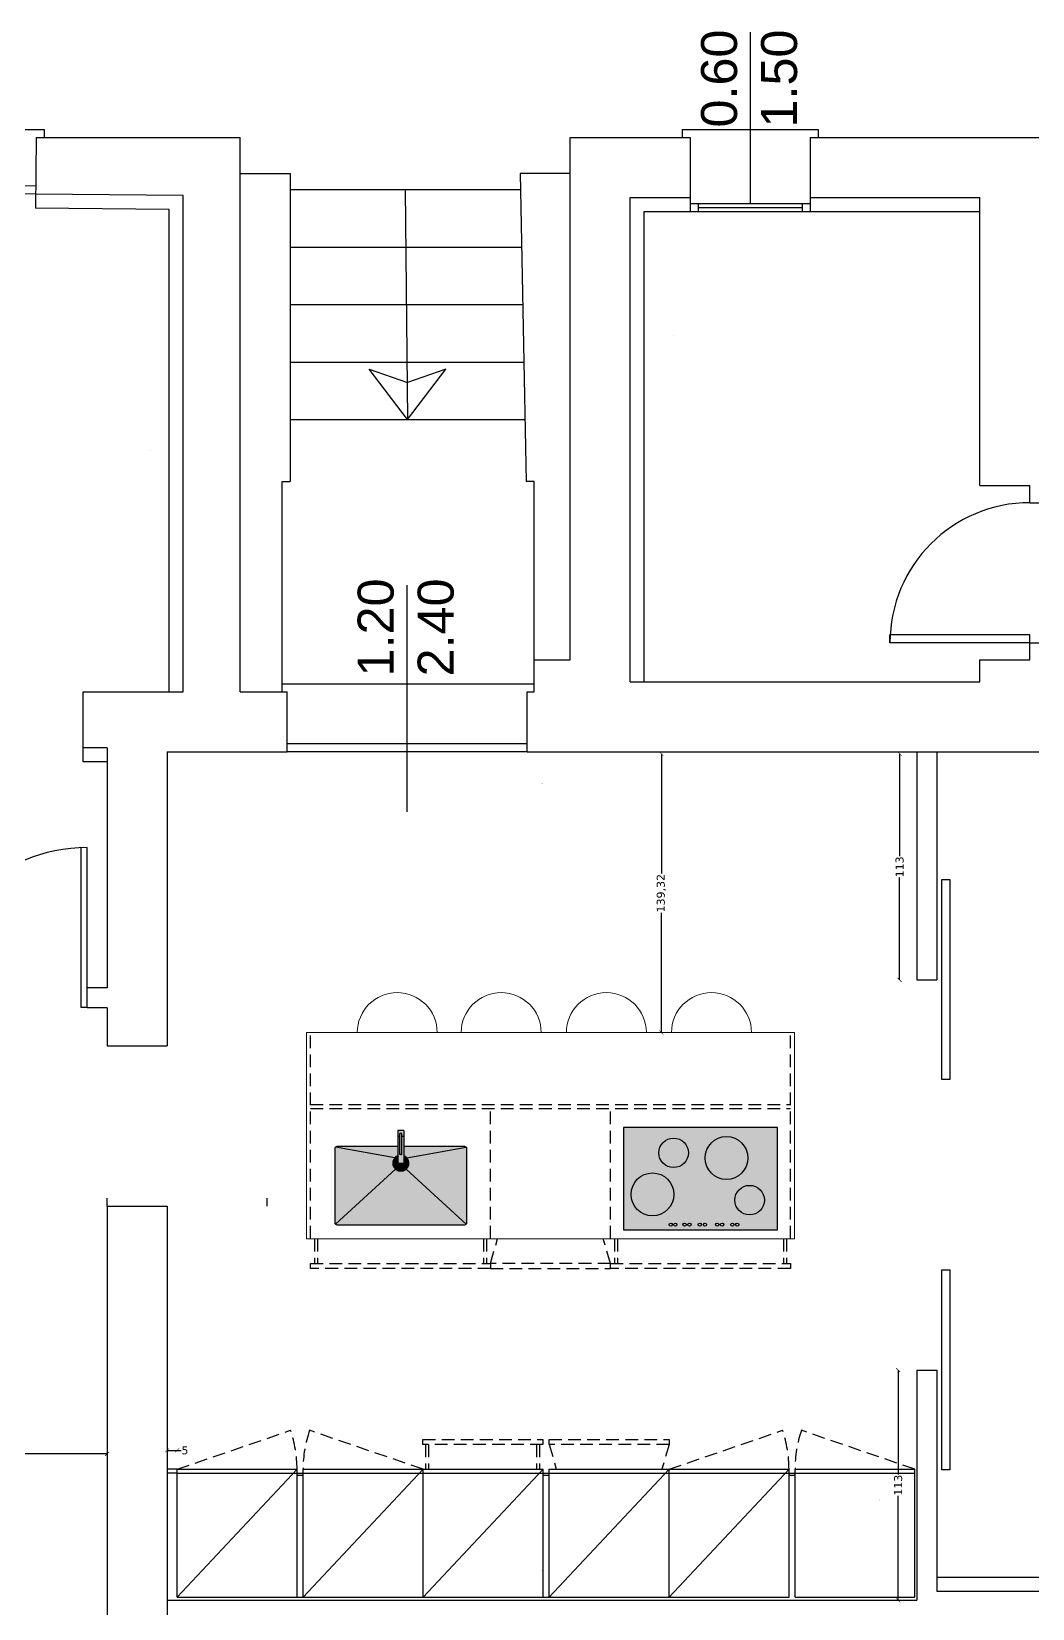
# Model space of a CAD drawing. Header units: centimetres. Extents: x 12341 to 13908, y -2402 to -1040.
# Drawn here: x 12859 to 13360, y -1830 to -1042 of the extents above; entities that cross this region are included whole.
import ezdxf

# ---------------------------------------------------------------- set-up
doc = ezdxf.new("R2010")
doc.units = ezdxf.units.CM
for name, pattern in [('CONTINUA', [0]), ('HIDDEN', [9.525, 6.35, -3.175]), ('TRATTEGGIATA2', [9.525, 6.35, -3.175])]:
    doc.linetypes.add(name, pattern=pattern)
for name, color, linetype, lineweight in [('Finestre', 4, 'Continuous', 9), ('Linee-01', 2, 'Continuous', 5), ('Linee-02', 1, 'Continuous', 9), ('Linee-04', 6, 'Continuous', 30), ('Quote', 5, 'Continuous', 5)]:
    doc.layers.add(name, color=color, linetype=linetype, lineweight=lineweight)
for name, color, linetype in [('linee_01', 1, 'Continuous'), ('linee_bianche', 255, 'Continuous'), ('PROSP', 1, 'Continuous'), ('prosp1', 1, 'Continuous'), ('prospMURI', 7, 'Continuous'), ('RETINI', 254, 'Continuous'), ('RETINO-INOX', 253, 'Continuous'), ('tratteggio-grigio', 151, 'TRATTEGGIATA2'), ('VISTE_01', 2, 'Continuous')]:
    doc.layers.add(name, color=color, linetype=linetype)
doc.styles.get("Standard").update_dxf_attribs({"font": 'verdana.ttf'})
doc.styles.add('stile1', font='arial.ttf')
doc.dimstyles.new('1-25', dxfattribs={"dimtxt": 4, "dimasz": 2, "dimexe": 1.25, "dimexo": 0.625, "dimtad": 0, "dimtxsty": 'Standard', "dimblk": 'ARCHTICK', "dimcen": -2, "dimse1": 1, "dimse2": 1, "dimclrt": 5, "dimadec": 0, "dimazin": 0, "dimtfac": 1, "dimtmove": 0, "dimatfit": 2, "dimfxl": 1, "dimarcsym": 0})
doc.dimstyles.new('INTERNE', dxfattribs={"dimtxt": 0.15, "dimasz": 0.25, "dimexe": 0.1, "dimexo": 0.5, "dimgap": 0.05, "dimtad": 0, "dimrnd": 0.01, "dimzin": 0, "dimdsep": 46, "dimtxsty": 'stile1', "dimblk": 'NONE', "dimcen": 0.09, "dimse1": 1, "dimse2": 1, "dimsd1": 1, "dimsd2": 1, "dimclrd": 1, "dimclrt": 1, "dimadec": 0, "dimazin": 0, "dimtfac": 1, "dimtofl": 0, "dimtmove": 0, "dimatfit": 3, "dimldrblk": 'NONE', "dimfxl": 1, "dimtolj": 1, "dimtzin": 0, "dimarcsym": 0})

# ---------------------------------------------------------------- blocks, each defined once
blk = doc.blocks.new('*D276')
at = {"layer": 'Defpoints', "color": 0, "lineweight": 5, "transparency": 16777216}
for p in [(12738.12, -1128.85), (12928.11, -1130.72), (12928.04, -1137.2)]:
    blk.add_point(p, dxfattribs=at)
at = {"layer": 'Linee-04', "color": 1, "transparency": 16777216, "insert": (12833.05, -1136.26), "char_height": 0.15, "attachment_point": 5, "rotation": 359.43827, "style": 'stile1'}
blk.add_mtext('\\A1;190.00', dxfattribs=at)
blk = doc.blocks.new('_None')
blk = doc.blocks.new('*D277')
at = {"layer": 'Defpoints', "color": 0, "lineweight": 5, "transparency": 16777216}
for p in [(12928.11, -1130.72), (12918.68, -1371.79), (12928.11, -1371.79)]:
    blk.add_point(p, dxfattribs=at)
at = {"layer": 'Linee-04', "color": 1, "transparency": 16777216, "insert": (12918.68, -1251.25), "char_height": 0.15, "attachment_point": 5, "rotation": 90, "style": 'stile1'}
blk.add_mtext('\\A1;241.07', dxfattribs=at)
blk = doc.blocks.new('*D278')
at = {"layer": 'Defpoints', "color": 0, "lineweight": 5, "transparency": 16777216}
for p in [(13165.61, -1131.79), (13180.25, -1131.79), (13165.61, -1366.79)]:
    blk.add_point(p, dxfattribs=at)
at = {"layer": 'Linee-04', "color": 1, "transparency": 16777216, "insert": (13180.25, -1193.64), "char_height": 0.15, "attachment_point": 5, "rotation": 90, "style": 'stile1'}
blk.add_mtext('\\A1;235.00', dxfattribs=at)
blk = doc.blocks.new('*D281')
at = {"layer": 'Defpoints', "color": 0, "lineweight": 5, "transparency": 16777216}
for p in [(12927.11, -1401.79), (13302.11, -1401.79), (12927.11, -1417.4)]:
    blk.add_point(p, dxfattribs=at)
at = {"layer": 'Linee-04', "color": 1, "transparency": 16777216, "insert": (13114.61, -1417.4), "char_height": 0.15, "attachment_point": 5, "style": 'stile1'}
blk.add_mtext('\\A1;375.00', dxfattribs=at)
blk = doc.blocks.new('*D285')
at = {"layer": 'Defpoints', "color": 0, "lineweight": 5, "transparency": 16777216}
for p in [(12897.11, -1529.79), (12868.77, -2215.04), (12897.11, -2215.04)]:
    blk.add_point(p, dxfattribs=at)
at = {"layer": 'Linee-04', "color": 1, "transparency": 16777216, "insert": (12868.77, -1872.41), "char_height": 0.15, "attachment_point": 5, "rotation": 90, "style": 'stile1'}
blk.add_mtext('\\A1;685.25', dxfattribs=at)
blk = doc.blocks.new('*D309')
at = {"layer": 'Defpoints', "color": 0, "lineweight": 5, "transparency": 16777216}
for p in [(13302.11, -1725.79), (13283.52, -1825.79), (13302.11, -1825.79)]:
    blk.add_point(p, dxfattribs=at)
at = {"layer": 'Quote', "color": 1, "transparency": 16777216, "insert": (13283.52, -1775.79), "char_height": 0.15, "attachment_point": 5, "rotation": 90, "style": 'stile1'}
blk.add_mtext('\\A1;100.00', dxfattribs=at)
blk = doc.blocks.new('*D311')
at = {"layer": 'Defpoints', "color": 0, "lineweight": 5, "transparency": 16777216}
for p in [(13302.11, -1810.69), (12927.11, -1825.79), (13302.11, -1825.79)]:
    blk.add_point(p, dxfattribs=at)
at = {"layer": 'Quote', "color": 1, "transparency": 16777216, "insert": (13114.61, -1810.69), "char_height": 0.15, "attachment_point": 5, "style": 'stile1'}
blk.add_mtext('\\A1;375.00', dxfattribs=at)
blk = doc.blocks.new('_ArchTick')
at = {"color": 0, "linetype": 'ByBlock', "const_width": 0.15}
blk.add_lwpolyline([(-0.5, -0.5), (0.5, 0.5)], dxfattribs=at)
blk = doc.blocks.new('*D312')
at = {"layer": 'Defpoints', "color": 0, "lineweight": 5, "transparency": 16777216}
for p in [(12775.11, -1711.78), (12897.11, -1711.78), (12897.11, -1752.64)]:
    blk.add_point(p, dxfattribs=at)
at = {"layer": 'Linee-04', "color": 0, "lineweight": -2, "transparency": 16777216}
for p, q in [((12775.11, -1752.64), (12830.79, -1752.64)), ((12897.11, -1752.64), (12841.43, -1752.64))]:
    blk.add_line(p, q, dxfattribs=at)
at = {"layer": 'Linee-04', "color": 0, "lineweight": -2, "transparency": 16777216, "xscale": 2, "yscale": 2, "zscale": 2, "rotation": 180}
blk.add_blockref('_ArchTick', (12775.11, -1752.64), dxfattribs=at)
at = {"layer": 'Linee-04', "color": 0, "lineweight": -2, "transparency": 16777216, "xscale": 2, "yscale": 2, "zscale": 2}
blk.add_blockref('_ArchTick', (12897.11, -1752.64), dxfattribs=at)
at = {"layer": 'Linee-04', "color": 5, "transparency": 16777216, "insert": (12836.11, -1752.64), "char_height": 4, "attachment_point": 5}
blk.add_mtext('122', dxfattribs=at)
blk = doc.blocks.new('*D313')
at = {"layer": 'Defpoints', "color": 0, "lineweight": 5, "transparency": 16777216}
for p in [(12932.11, -1750.88), (12927.11, -1760.33), (12932.11, -1760.33)]:
    blk.add_point(p, dxfattribs=at)
at = {"layer": 'Linee-02', "color": 0, "lineweight": -2, "transparency": 16777216}
for p, q in [((12927.11, -1750.88), (12932.11, -1750.88)), ((12932.11, -1750.88), (12934.11, -1750.88))]:
    blk.add_line(p, q, dxfattribs=at)
at = {"layer": 'Linee-02', "color": 0, "lineweight": -2, "transparency": 16777216, "xscale": 2, "yscale": 2, "zscale": 2, "rotation": 180}
blk.add_blockref('_ArchTick', (12927.11, -1750.88), dxfattribs=at)
at = {"layer": 'Linee-02', "color": 0, "lineweight": -2, "transparency": 16777216, "xscale": 2, "yscale": 2, "zscale": 2}
blk.add_blockref('_ArchTick', (12932.11, -1750.88), dxfattribs=at)
at = {"layer": 'Linee-02', "color": 5, "lineweight": 5, "transparency": 16777216, "insert": (12936.04, -1750.88), "char_height": 4, "attachment_point": 5}
blk.add_mtext('5', dxfattribs=at)
blk = doc.blocks.new('*D314')
at = {"layer": 'Defpoints', "color": 0, "lineweight": 5, "transparency": 16777216}
for p in [(13166.79, -1402.79), (13174.28, -1402.79), (13166.79, -1542.1, 0)]:
    blk.add_point(p, dxfattribs=at)
at = {"layer": 'Linee-02', "color": 0, "lineweight": -2, "transparency": 16777216}
for p, q in [((13174.28, -1402.79), (13174.28, -1462.63)), ((13174.28, -1542.1), (13174.28, -1482.26))]:
    blk.add_line(p, q, dxfattribs=at)
at = {"layer": 'Linee-02', "color": 0, "lineweight": -2, "transparency": 16777216, "xscale": 2, "yscale": 2, "zscale": 2}
for p, rotation in [((13174.28, -1402.79), 90), ((13174.28, -1542.1), 270)]:
    blk.add_blockref('_ArchTick', p, dxfattribs=dict(at, rotation=rotation))
at = {"layer": 'Linee-02', "color": 5, "lineweight": 5, "transparency": 16777216, "insert": (13174.28, -1472.44), "char_height": 4, "attachment_point": 5, "rotation": 90}
blk.add_mtext('139,32', dxfattribs=at)
blk = doc.blocks.new('*D272')
at = {"layer": 'Defpoints', "color": 0, "lineweight": 5, "transparency": 16777216}
for p in [(13293.42, -1402.79), (13302.11, -1402.79), (13302.11, -1515.79)]:
    blk.add_point(p, dxfattribs=at)
at = {"layer": 'Finestre', "color": 0, "lineweight": -2, "transparency": 16777216}
for p, q in [((13293.42, -1402.79), (13293.42, -1453.99)), ((13293.42, -1515.79), (13293.42, -1464.58))]:
    blk.add_line(p, q, dxfattribs=at)
at = {"layer": 'Finestre', "color": 0, "lineweight": -2, "transparency": 16777216, "xscale": 2, "yscale": 2, "zscale": 2}
for p, rotation in [((13293.42, -1402.79), 90), ((13293.42, -1515.79), 270)]:
    blk.add_blockref('_ArchTick', p, dxfattribs=dict(at, rotation=rotation))
at = {"layer": 'Finestre', "color": 5, "lineweight": 5, "transparency": 16777216, "insert": (13293.42, -1459.29), "char_height": 4, "attachment_point": 5, "rotation": 90}
blk.add_mtext('113', dxfattribs=at)
blk = doc.blocks.new('*D273')
at = {"layer": 'Defpoints', "color": 0, "lineweight": 5, "transparency": 16777216}
for p in [(13292.69, -1710.79), (13302.11, -1710.79), (13302.11, -1825.79)]:
    blk.add_point(p, dxfattribs=at)
at = {"layer": 'Linee-04', "color": 0, "lineweight": -2, "transparency": 16777216}
for p, q in [((13292.69, -1710.79), (13292.69, -1762.99)), ((13292.69, -1825.79), (13292.69, -1773.58))]:
    blk.add_line(p, q, dxfattribs=at)
at = {"layer": 'Linee-04', "color": 0, "lineweight": -2, "transparency": 16777216, "xscale": 2, "yscale": 2, "zscale": 2}
for p, rotation in [((13292.69, -1710.79), 90), ((13292.69, -1825.79), 270)]:
    blk.add_blockref('_ArchTick', p, dxfattribs=dict(at, rotation=rotation))
at = {"layer": 'Linee-04', "color": 5, "transparency": 16777216, "insert": (13292.69, -1768.29), "char_height": 4, "attachment_point": 5, "rotation": 90}
blk.add_mtext('113', dxfattribs=at)
blk = doc.blocks.new('*D315')
at = {"layer": 'Defpoints', "color": 0, "lineweight": 5, "transparency": 16777216}
for p in [(13293.42, -1402.79), (13302.11, -1402.79), (13302.11, -1515.79)]:
    blk.add_point(p, dxfattribs=at)
at = {"layer": 'Linee-02', "color": 0, "lineweight": -2, "transparency": 16777216}
for p, q in [((13293.42, -1402.79), (13293.42, -1453.99)), ((13293.42, -1515.79), (13293.42, -1464.58))]:
    blk.add_line(p, q, dxfattribs=at)
at = {"layer": 'Linee-02', "color": 0, "lineweight": -2, "transparency": 16777216, "xscale": 2, "yscale": 2, "zscale": 2}
for p, rotation in [((13293.42, -1402.79), 90), ((13293.42, -1515.79), 270)]:
    blk.add_blockref('_ArchTick', p, dxfattribs=dict(at, rotation=rotation))
at = {"layer": 'Linee-02', "color": 5, "lineweight": 5, "transparency": 16777216, "insert": (13293.42, -1459.29), "char_height": 4, "attachment_point": 5, "rotation": 90}
blk.add_mtext('113', dxfattribs=at)
blk = doc.blocks.new('*D316')
at = {"layer": 'Defpoints', "color": 0, "lineweight": 5, "transparency": 16777216}
for p in [(13292.69, -1710.79), (13302.11, -1710.79), (13302.11, -1825.79)]:
    blk.add_point(p, dxfattribs=at)
at = {"layer": 'Linee-02', "color": 0, "lineweight": -2, "transparency": 16777216}
for p, q in [((13292.69, -1710.79), (13292.69, -1762.99)), ((13292.69, -1825.79), (13292.69, -1773.58))]:
    blk.add_line(p, q, dxfattribs=at)
at = {"layer": 'Linee-02', "color": 0, "lineweight": -2, "transparency": 16777216, "xscale": 2, "yscale": 2, "zscale": 2}
for p, rotation in [((13292.69, -1710.79), 90), ((13292.69, -1825.79), 270)]:
    blk.add_blockref('_ArchTick', p, dxfattribs=dict(at, rotation=rotation))
at = {"layer": 'Linee-02', "color": 5, "lineweight": 5, "transparency": 16777216, "insert": (13292.69, -1768.29), "char_height": 4, "attachment_point": 5, "rotation": 90}
blk.add_mtext('113', dxfattribs=at)

msp = doc.modelspace()

# ---------------------------------------------------------------- hatches: boundary and pattern name
at = {"layer": 'RETINI'}
msp.add_hatch(color=256, dxfattribs=at).paths.add_polyline_path([(13045.499, -1604.771), (13045.499, -1607.369), (13042.499, -1607.369), (13042.499, -1604.771, 3.7320508)])
at = {"layer": 'RETINO-INOX'}
h = msp.add_hatch(color=256, dxfattribs=at)
h.set_gradient(color1=(7, 8, 8), color2=(55, 63, 63), one_color=1, tint=0.23)
h.paths.add_polyline_path([(13232.291, -1640.602), (13232.291, -1589.602), (13155.291, -1589.602), (13155.291, -1640.602)])
at = {"layer": 'VISTE_01'}
h = msp.add_hatch(color=256, dxfattribs=at)
h.dxf.hatch_style = 1
h.set_gradient(color1=(151, 155, 155), color2=(221, 223, 223), rotation=45, one_color=1, tint=0.87, name='CYLINDER')
h.paths.add_polyline_path([(13042.499, -1607.369), (13045.499, -1607.369), (13045.499, -1594.031), (13044.512, -1594.031), (13044.512, -1603), (13043.999, -1603), (13043.487, -1603), (13043.487, -1594.031), (13042.499, -1594.031)])
h.paths.add_polyline_path([(13043.487, -1603), (13043.999, -1603), (13044.512, -1603), (13044.512, -1592.515), (13043.487, -1592.515)])
h.paths.add_polyline_path([(13042.499, -1591.031), (13042.499, -1594.031), (13043.487, -1594.031), (13043.487, -1592.515), (13044.512, -1592.515), (13044.512, -1594.031), (13045.499, -1594.031), (13045.499, -1591.031)])
h = msp.add_hatch(color=256, dxfattribs=at)
h.dxf.hatch_style = 1
h.set_gradient(color1=(151, 155, 155), color2=(221, 223, 223), rotation=45, one_color=1, tint=0.87, name='CYLINDER')
h.paths.add_polyline_path([(13075.999, -1638.102, 0.4142136), (13076.999, -1637.102), (13076.999, -1600.102, 0.4142136), (13075.999, -1599.102), (13045.499, -1599.102), (13045.499, -1603.661, -5.1387328), (13042.499, -1603.661), (13042.499, -1599.102), (13011.999, -1599.102, 0.4142136), (13010.999, -1600.102), (13010.999, -1637.102, 0.4142136), (13011.999, -1638.102)])
h = msp.add_hatch(color=256, dxfattribs=at)
h.dxf.hatch_style = 1
h.set_gradient(color1=(151, 155, 155), color2=(221, 223, 223), rotation=45, one_color=1, tint=0.87, name='CYLINDER')
h.paths.add_polyline_path([(13042.499, -1604.771), (13042.499, -1603.661, 5.1387328), (13045.499, -1603.661), (13045.499, -1604.771, -3.7320508)])

# ---------------------------------------------------------------- linework, layer by layer
at = {"layer": 'Linee-01'}
for p, q in [((12996.791, -1542.102, -0.002), (13240.791, -1542.102, -0.002)), ((12996.791, -1645.102, -0.002), (12996.791, -1542.102, -0.002)), ((13240.791, -1645.102, -0.002), (13240.791, -1542.102, -0.002)), ((12996.791, -1645.102, -0.002), (13240.791, -1645.102, -0.002))]:
    msp.add_line(p, q, dxfattribs=at)
for centre in [(13042.18, -1542.102, -0.002), (13094.177, -1542.102, -0.002), (13146.789, -1542.102, -0.002), (13199.346, -1542.102, -0.002)]:
    msp.add_arc(centre, 20, 0, 180, dxfattribs=at)
at = {"layer": 'Linee-04'}
for p, q in [((12861.618, -1094.785), (12861.272, -1130.062)), ((12861.618, -1094.785), (12963.608, -1094.785)), ((12963.608, -1371.785), (12963.608, -1094.785)), ((13128.608, -1355.785), (13128.608, -1094.785)), ((13128.608, -1094.785), (13188.608, -1094.785)), ((13188.608, -1094.785), (13188.608, -1131.785)), ((13248.608, -1094.785), (13531.608, -1094.785)), ((13248.608, -1094.785), (13248.608, -1131.785)), ((12963.608, -1112.785), (12988.608, -1112.785)), ((12988.608, -1112.785), (12988.608, -1266.785)), ((13128.608, -1112.785), (13103.608, -1112.785)), ((13103.608, -1112.785), (13106.608, -1266.785)), ((12935.108, -1123.785), (12861.34, -1123.062)), ((12935.108, -1371.785), (12935.108, -1123.785)), ((13158.608, -1366.785), (13158.608, -1124.785)), ((13158.608, -1124.785), (13188.608, -1124.785)), ((13248.608, -1124.785), (13333.608, -1124.785)), ((13333.608, -1268.785), (13333.608, -1124.785)), ((12928.108, -1130.717), (12861.272, -1130.062)), ((12928.108, -1371.785), (12928.108, -1130.717)), ((13165.608, -1366.785), (13165.608, -1131.785)), ((13165.608, -1131.785), (13188.608, -1131.785)), ((13248.608, -1131.785), (13333.608, -1131.785)), ((12984.608, -1371.785), (12984.608, -1266.785)), ((12984.608, -1266.785), (12988.608, -1266.785)), ((13110.608, -1266.785), (13106.608, -1266.785)), ((13110.608, -1355.785), (13110.608, -1266.785)), ((13333.608, -1268.785), (13358.608, -1268.785)), ((13358.608, -1277.285), (13358.608, -1268.785)), ((13358.608, -1277.285), (13368.608, -1277.285)), ((13358.608, -1355.785), (13358.608, -1347.285)), ((13358.608, -1347.285), (13368.608, -1347.285)), ((13110.608, -1371.785), (13110.608, -1355.785)), ((13110.608, -1355.785), (13128.608, -1355.785)), ((13333.608, -1366.785), (13333.608, -1355.785)), ((13333.608, -1355.785), (13358.608, -1355.785)), ((12984.608, -1367.785), (13110.608, -1367.785)), ((13158.608, -1366.785), (13333.608, -1366.785)), ((12885.108, -1371.785), (12935.108, -1371.785)), ((12885.108, -1406.785), (12885.108, -1371.785)), ((12963.608, -1371.785), (12987.108, -1371.785)), ((12987.108, -1401.785), (12987.108, -1371.785)), ((13107.108, -1371.785), (13110.608, -1371.785)), ((13107.108, -1401.785), (13107.108, -1371.785)), ((12897.108, -1399.785), (12885.108, -1399.785)), ((12897.108, -1399.785), (12897.108, -1519.785)), ((12927.108, -1401.785), (12927.108, -1548.785)), ((12927.108, -1401.785), (12987.108, -1401.785)), ((13107.108, -1401.785), (13368.608, -1401.785)), ((13302.108, -1401.785), (13302.108, -1451.785)), ((13312.108, -1401.785), (13312.108, -1451.785)), ((12897.108, -1406.785), (12885.108, -1406.785)), ((13302.108, -1402.785), (13302.108, -1515.785)), ((13312.108, -1402.785), (13312.108, -1515.785)), ((13302.108, -1509.845), (13302.108, -1513.285)), ((12897.108, -1519.785), (12887.108, -1519.785)), ((13302.108, -1515.785), (13312.108, -1515.785)), ((12897.108, -1529.785), (12887.108, -1529.785)), ((12897.108, -1529.785), (12897.108, -1548.785)), ((12897.108, -1548.785), (12927.108, -1548.785)), ((12897.108, -1628.785), (12897.108, -1871.037)), ((12927.108, -1628.785), (12927.108, -1871.037)), ((13302.108, -1710.785), (13302.108, -1820.785)), ((13302.108, -1710.785), (13302.108, -1825.785)), ((13302.108, -1710.785), (13312.108, -1710.785)), ((13312.108, -1710.785), (13312.108, -1821.285)), ((13312.108, -1725.785), (13312.108, -1821.285)), ((13312.108, -1814.285), (13365.108, -1814.285)), ((12927.108, -1825.785), (13302.108, -1825.785)), ((13312.108, -1821.285), (13365.108, -1821.285))]:
    msp.add_line(p, q, dxfattribs=at)
at = {"layer": 'linee_01'}
for p, q in [((13042.499, -1591.031, -0.002), (13042.499, -1607.369, -0.002)), ((13045.499, -1591.031, -0.002), (13042.499, -1591.031, -0.002)), ((13045.499, -1591.031, -0.002), (13045.499, -1607.369, -0.002)), ((13043.487, -1594.031, -0.002), (13042.499, -1594.031, -0.002)), ((13043.487, -1603, -0.002), (13043.487, -1592.515, -0.002)), ((13044.512, -1592.515, -0.002), (13043.487, -1592.515, -0.002)), ((13044.512, -1603, -0.002), (13044.512, -1592.515, -0.002)), ((13045.499, -1594.031, -0.002), (13044.512, -1594.031, -0.002)), ((13042.499, -1607.369, -0.002), (13045.499, -1607.369, -0.002)), ((13043.999, -1603, -0.002), (13043.487, -1603, -0.002)), ((13043.999, -1603, -0.002), (13044.512, -1603, -0.002))]:
    msp.add_line(p, q, dxfattribs=at)
at = {"layer": 'linee_01', "elevation": -0.002}
msp.add_lwpolyline([(13042.499, -1599.102), (13011.999, -1599.102, 0.4142136), (13010.999, -1600.102), (13010.999, -1637.102, 0.4142136), (13011.999, -1638.102), (13075.999, -1638.102, 0.4142136), (13076.999, -1637.102), (13076.999, -1600.102, 0.4142136), (13075.999, -1599.102), (13045.499, -1599.102)], format="xyb", dxfattribs=at)
at = {"layer": 'linee_01'}
for radius, start, end in [(4, 112.024313, 67.975687), (3, 120, 60)]:
    msp.add_arc((13043.999, -1607.369, -0.002), radius, start, end, dxfattribs=at)
at = {"layer": 'linee_bianche'}
for centre, radius in [((13180.402, -1602.201, -0.002), 7.391), ((13206.853, -1604.78, -0.002), 10.721), ((13169.83, -1622.971, -0.002), 10.721), ((13218.411, -1625.83, -0.002), 7.391), ((13178.997, -1638.092, -0.002), 0.8), ((13181.285, -1638.092, -0.002), 0.8), ((13185.874, -1638.092, -0.002), 0.8), ((13188.323, -1638.092, -0.002), 0.8), ((13193.469, -1638.092, -0.002), 0.8), ((13196.099, -1638.092, -0.002), 0.8), ((13202.213, -1638.092, -0.002), 0.8), ((13204.662, -1638.092, -0.002), 0.8), ((13209.785, -1638.092, -0.002), 0.8), ((13212.234, -1638.092, -0.002), 0.8)]:
    msp.add_circle(centre, radius, dxfattribs=at)
at = {"layer": 'PROSP'}
for p, q in [((12797.618, -1090.785), (12865.618, -1090.785)), ((12865.618, -1090.785), (12865.618, -1094.785)), ((13184.608, -1090.785), (13252.608, -1090.785)), ((13184.608, -1090.785), (13184.608, -1094.785)), ((13252.608, -1090.785), (13252.608, -1094.785)), ((13188.608, -1127.785), (13248.608, -1127.785)), ((13188.608, -1131.785), (13248.608, -1131.785)), ((13192.608, -1127.785), (13192.608, -1131.785)), ((13192.608, -1129.785), (13244.608, -1129.785)), ((13244.608, -1127.785), (13244.608, -1131.785)), ((13358.608, -1343.285), (13288.608, -1343.285)), ((13288.608, -1347.285), (13288.608, -1343.285)), ((13358.608, -1347.285), (13288.608, -1347.285)), ((13358.608, -1347.285), (13358.608, -1343.285)), ((12884.108, -1529.614), (12884.108, -1449.67)), ((12887.108, -1529.614), (12887.108, -1449.614)), ((12887.108, -1529.614), (12884.108, -1529.614)), ((12897.108, -1628.785), (12897.108, -1624.785)), ((12977.108, -1628.785), (12977.108, -1624.785))]:
    msp.add_line(p, q, dxfattribs=at)
for points in [[(13318.606, -1465.544), (13318.606, -1565.544), (13315.606, -1565.544), (13314.606, -1565.544), (13314.606, -1465.544), (13318.606, -1465.544)], [(13318.606, -1660.597), (13318.606, -1760.597), (13315.606, -1760.597), (13314.606, -1760.597), (13314.606, -1660.597), (13318.606, -1660.597)]]:
    msp.add_lwpolyline(points, dxfattribs=at)
for centre, radius in [((13358.608, -1347.285), 70), ((12887.108, -1529.614), 80)]:
    msp.add_arc(centre, radius, 90, 180, dxfattribs=at)
at = {"layer": 'prosp1', "linetype": 'CONTINUA', "ltscale": 2}
for p, q in [((13218.608, -1042.185), (13218.608, -1127.785)), ((12861.38, -1119.062), (12801.385, -1118.474)), ((12861.34, -1123.062), (12801.346, -1122.474)), ((12988.608, -1120.785), (13103.764, -1120.785)), ((13046.186, -1120.785), (13047.337, -1235.785)), ((12988.608, -1149.535), (13104.324, -1149.535)), ((12988.608, -1178.285), (13104.884, -1178.285)), ((12988.608, -1207.035), (13105.444, -1207.035)), ((13047.337, -1235.785), (13028.149, -1210.602)), ((13028.149, -1210.602), (13047.337, -1217.245)), ((13047.337, -1235.785), (13066.526, -1210.602)), ((13066.526, -1210.602), (13047.337, -1217.245)), ((12988.608, -1235.785), (13106.067, -1235.785)), ((13047.108, -1431.785), (13047.108, -1318.476)), ((13107.108, -1397.785), (12987.108, -1397.785)), ((13107.108, -1401.785), (12987.108, -1401.785))]:
    msp.add_line(p, q, dxfattribs=at)
at = {"layer": 'prospMURI'}
for p, q in [((12887.108, -1529.785), (12887.108, -1519.785)), ((12897.108, -1628.785), (12927.108, -1628.785)), ((13302.108, -1725.785), (13302.108, -1825.785))]:
    msp.add_line(p, q, dxfattribs=at)
at = {"layer": 'Quote'}
msp.add_line((13043.999, -1607.369, -0.002), (13043.999, -1607.369, -0.002), dxfattribs=at)
at = {"layer": 'RETINI'}
for p, q in [((13041.046, -1604.671, -0.002), (13011.292, -1599.395, -0.002)), ((13046.953, -1604.671, -0.002), (13076.707, -1599.395, -0.002)), ((13041.398, -1610.407, -0.002), (13011.306, -1637.822, -0.002)), ((13046.601, -1610.407, -0.002), (13076.707, -1637.809, -0.002)), ((12932.108, -1824.328), (12992.108, -1760.328)), ((12995.108, -1824.328), (13055.108, -1760.328)), ((13055.108, -1824.328), (13115.108, -1760.328)), ((13118.108, -1824.328), (13178.108, -1760.328)), ((13178.108, -1824.328), (13238.108, -1760.328))]:
    msp.add_line(p, q, dxfattribs=at)
at = {"layer": 'RETINI', "elevation": -0.002}
msp.add_lwpolyline([(13155.291, -1640.602), (13232.291, -1640.602), (13232.291, -1589.602), (13155.291, -1589.602)], close=True, dxfattribs=at)
at = {"layer": 'tratteggio-grigio', "linetype": 'HIDDEN'}
for p, q in [((12998.791, -1645.102, -0.002), (12998.791, -1542.102, -0.002)), ((13238.791, -1645.102, -0.002), (13238.791, -1542.102, -0.002)), ((12998.791, -1578.102, -0.002), (13238.791, -1578.102, -0.002)), ((12998.791, -1580.102, -0.002), (13238.791, -1580.102, -0.002)), ((13088.791, -1645.102, -0.002), (13088.791, -1580.102, -0.002)), ((13148.791, -1645.102, -0.002), (13148.791, -1580.102, -0.002)), ((13000.804, -1645.102), (13000.804, -1657.519)), ((13002.304, -1645.102), (13002.304, -1657.519)), ((13085.279, -1645.102), (13085.279, -1657.519)), ((13086.779, -1645.102), (13086.779, -1657.519)), ((13088.791, -1657.519), (13092.375, -1645.102)), ((13148.791, -1657.519), (13145.207, -1645.102)), ((13150.804, -1645.102), (13150.804, -1657.519)), ((13152.304, -1645.102), (13152.304, -1657.519)), ((13235.279, -1645.102), (13235.279, -1657.519)), ((13236.779, -1645.102), (13236.779, -1657.519)), ((12932.108, -1760.328), (12988.861, -1740.86)), ((13055.108, -1760.328), (12998.354, -1740.86)), ((13178.108, -1760.328), (13234.861, -1740.86)), ((13301.108, -1760.328), (13244.354, -1740.86)), ((13056.335, -1747.911), (13056.335, -1760.328)), ((13057.835, -1747.911), (13057.835, -1760.328)), ((13111.834, -1747.911), (13111.835, -1760.328)), ((13113.334, -1747.911), (13113.335, -1760.328)), ((13118.166, -1747.911), (13121.75, -1760.328)), ((13178.166, -1747.911), (13174.583, -1760.328))]:
    msp.add_line(p, q, dxfattribs=at)
for points in [[(12998.791, -1660.019), (12998.791, -1657.519), (13088.791, -1657.519), (13088.791, -1660.019)], [(13148.791, -1660.019), (13148.791, -1657.519), (13088.791, -1657.519), (13088.791, -1660.019)], [(13148.791, -1660.019), (13148.791, -1657.519), (13238.791, -1657.519), (13238.791, -1660.019)], [(13115.007, -1745.415), (13115.007, -1747.915), (13055.007, -1747.915), (13055.007, -1745.415)], [(13178.166, -1745.411), (13178.166, -1747.911), (13118.166, -1747.911), (13118.166, -1745.411)]]:
    msp.add_lwpolyline(points, close=True, dxfattribs=at)
for centre, start, end in [((12931.769, -1760.358), 0.02798, 18.856534), ((13055.446, -1760.358), 161.143466, 179.97202), ((13177.769, -1760.358), 0.02798, 18.856534), ((13301.446, -1760.358), 161.143466, 179.97202)]:
    msp.add_arc(centre, 60.338, start, end, dxfattribs=at)
at = {"layer": 'VISTE_01'}
for p, q in [((12932.108, -1760.328), (12927.108, -1760.328)), ((12932.108, -1762.328), (12927.108, -1762.328)), ((12932.108, -1760.328), (12992.108, -1760.328)), ((12932.108, -1824.328), (12932.108, -1760.328)), ((12932.108, -1762.328), (12992.108, -1762.328)), ((12992.108, -1824.328), (12992.108, -1760.328)), ((12992.108, -1762.328), (12995.108, -1762.328)), ((12992.108, -1763.328), (12995.108, -1763.328)), ((12995.108, -1760.328), (13115.108, -1760.328)), ((12995.108, -1824.328), (12995.108, -1760.328)), ((12995.108, -1762.328), (13055.108, -1762.328)), ((13055.108, -1824.328), (13055.108, -1760.328)), ((13055.108, -1762.328), (13115.108, -1762.328)), ((13115.108, -1824.328), (13115.108, -1760.328)), ((13115.108, -1762.328), (13118.108, -1762.328)), ((13115.108, -1763.328), (13118.108, -1763.328)), ((13118.108, -1760.328), (13238.108, -1760.328)), ((13118.108, -1824.328), (13118.108, -1760.328)), ((13118.108, -1762.328), (13178.108, -1762.328)), ((13178.108, -1824.328), (13178.108, -1760.328)), ((13178.108, -1762.328), (13238.108, -1762.328)), ((13238.108, -1824.328), (13238.108, -1760.328)), ((13238.108, -1762.328), (13241.108, -1762.328)), ((13238.108, -1763.328), (13241.108, -1763.328)), ((13241.108, -1760.328), (13301.108, -1760.328)), ((13241.108, -1824.328), (13241.108, -1760.328)), ((13241.108, -1762.328), (13301.108, -1762.328)), ((13301.108, -1824.328), (13301.108, -1760.328)), ((12932.108, -1824.328), (13238.108, -1824.328)), ((13241.108, -1824.328), (13301.108, -1824.328))]:
    msp.add_line(p, q, dxfattribs=at)

# ---------------------------------------------------------------- texts
at = {"layer": 'Quote', "char_height": 18, "width": 46.3, "attachment_point": 1, "rotation": 90}
for s, insert in [('{\\fArial|b0|i0|c0|p34;0.60\\P1.50}', (13194.128, -1089.793)), ('{\\fArial|b0|i0|c0|p34;1.20\\P2.40}', (13022.393, -1364.102))]:
    msp.add_mtext(s, dxfattribs=dict(at, insert=insert))

# ---------------------------------------------------------------- dimensions: what is measured, and where the dimension line sits
at = {"layer": 'Finestre', "lineweight": 5}
dim = msp.add_linear_dim(base=(13293.422, -1402.785), p1=(13302.108, -1515.785), p2=(13302.108, -1402.785), angle=90, dimstyle='1-25', override={"dimtfillclr": 5}, dxfattribs=at)
dim.commit()
dim.dimension.update_dxf_attribs({"geometry": '*D272', "text_midpoint": (13293.422, -1459.285)})
at = {"layer": 'Linee-02', "lineweight": 5}
for base, p1, p2, picture, middle in [((13174.281, -1402.785), (13166.789, -1542.102, -0.002), (13166.789, -1402.785), '*D314', (13174.281, -1472.444)), ((13293.422, -1402.785), (13302.108, -1515.785), (13302.108, -1402.785), '*D315', (13293.422, -1459.285))]:
    dim = msp.add_linear_dim(base=base, p1=p1, p2=p2, angle=90, dimstyle='1-25', override={"dimtfillclr": 5}, dxfattribs=at)
    dim.commit()
    dim.dimension.update_dxf_attribs({"geometry": picture, "text_midpoint": middle})
dim = msp.add_linear_dim(base=(13292.69, -1710.785), p1=(13302.108, -1825.785), p2=(13302.108, -1710.785), angle=90, text='113', dimstyle='1-25', override={"dimtfillclr": 5}, dxfattribs=at)
dim.commit()
dim.dimension.update_dxf_attribs({"geometry": '*D316', "text_midpoint": (13292.69, -1768.285)})
dim = msp.add_linear_dim(base=(12932.108, -1750.879), p1=(12927.108, -1760.328), p2=(12932.108, -1760.328), dimstyle='1-25', override={"dimtfillclr": 5}, dxfattribs=at)
dim.commit()
dim.dimension.update_dxf_attribs({"geometry": '*D313', "text_midpoint": (12936.036, -1750.879)})
at = {"layer": 'Linee-04'}
for p1, p2, distance, picture, middle in [((12738.118, -1128.854), (12928.108, -1130.717), -6.479, '*D276', (12833.049, -1136.264)), ((12928.108, -1130.717), (12928.108, -1371.785), -9.432, '*D277', (12918.676, -1251.251)), ((13302.108, -1401.785), (12927.108, -1401.785), 15.616, '*D281', (13114.608, -1417.401)), ((12897.108, -1529.785), (12897.108, -2215.037), -28.335, '*D285', (12868.773, -1872.411))]:
    dim = msp.add_aligned_dim(p1=p1, p2=p2, distance=distance, dimstyle='INTERNE', dxfattribs=at)
    dim.commit()
    dim.dimension.update_dxf_attribs({"geometry": picture, "text_midpoint": middle})
dim = msp.add_linear_dim(base=(13180.249, -1131.785), p1=(13165.608, -1366.785), p2=(13165.608, -1131.785), angle=90, dimstyle='INTERNE', dxfattribs=at)
dim.commit()
dim.dimension.update_dxf_attribs({"geometry": '*D278', "text_midpoint": (13180.249, -1193.635), "dimtype": 161})
dim = msp.add_linear_dim(base=(13292.69, -1710.785), p1=(13302.108, -1825.785), p2=(13302.108, -1710.785), angle=90, text='113', dimstyle='1-25', override={"dimtfillclr": 5}, dxfattribs=at)
dim.commit()
dim.dimension.update_dxf_attribs({"geometry": '*D273', "text_midpoint": (13292.69, -1768.285)})
dim = msp.add_linear_dim(base=(12897.108, -1752.636), p1=(12775.108, -1711.783), p2=(12897.108, -1711.783), dimstyle='1-25', override={"dimtfillclr": 5}, dxfattribs=at)
dim.commit()
dim.dimension.update_dxf_attribs({"geometry": '*D312', "text_midpoint": (12836.108, -1752.636)})
at = {"layer": 'Quote'}
dim = msp.add_linear_dim(base=(13283.516, -1825.785), p1=(13302.108, -1725.785), p2=(13302.108, -1825.785), angle=270, dimstyle='INTERNE', dxfattribs=at)
dim.commit()
dim.dimension.update_dxf_attribs({"geometry": '*D309', "text_midpoint": (13283.516, -1775.785), "dimtype": 161})
dim = msp.add_aligned_dim(p1=(12927.108, -1825.785), p2=(13302.108, -1825.785), distance=15.091, dimstyle='INTERNE', dxfattribs=at)
dim.commit()
dim.dimension.update_dxf_attribs({"geometry": '*D311', "text_midpoint": (13114.608, -1810.695)})

doc.saveas('drawing.dxf')
